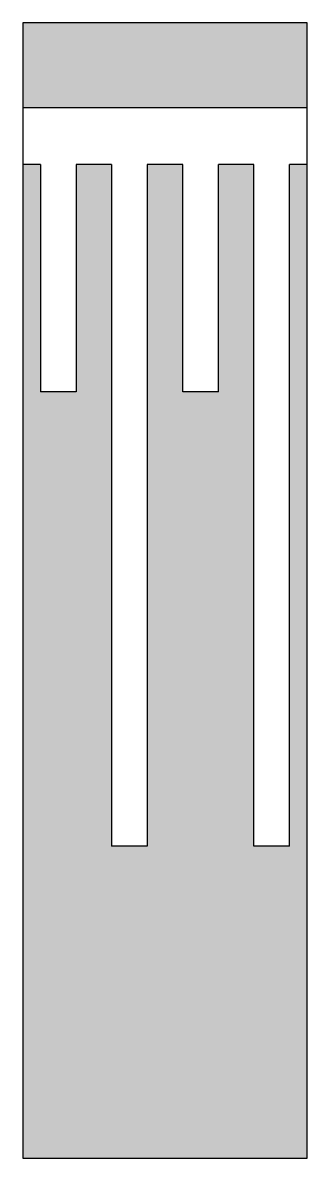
# Model space of a CAD drawing. Header units: metres. Extents: x 0 to 1, y 0 to 4.
import ezdxf

# ---------------------------------------------------------------- set-up
doc = ezdxf.new("R2010")
doc.units = ezdxf.units.M
doc.header["$LTSCALE"] = 0.2

msp = doc.modelspace()

# ---------------------------------------------------------------- hatches: boundary and pattern name
h = msp.add_hatch(color=254)
h.dxf.hatch_style = 1
h.paths.add_polyline_path([(1, 4), (0, 4), (0, 3.7), (1, 3.7)])
h.paths.add_polyline_path([(0.8125, 3.5), (0.6875, 3.5), (0.6875, 2.7), (0.5625, 2.7), (0.5625, 3.5), (0.4375, 3.5), (0.4375, 1.1), (0.3125, 1.1), (0.3125, 3.5), (0.1875, 3.5), (0.1875, 2.7), (0.0625, 2.7), (0.0625, 3.5), (0, 3.5), (0, 0), (1, 0), (1, 3.5), (0.9375, 3.5), (0.9375, 1.1), (0.8125, 1.1)])

# ---------------------------------------------------------------- linework, layer by layer
for p, q in [((1, 4), (0, 4)), ((0, 4), (0, 0)), ((1, 0), (1, 4)), ((1, 3.7), (0, 3.7)), ((0.0625, 3.5), (0, 3.5)), ((0.0625, 3.5), (0.0625, 2.7)), ((0.3125, 3.5), (0.1875, 3.5)), ((0.1875, 3.5), (0.1875, 2.7)), ((0.3125, 3.5), (0.3125, 1.1)), ((0.5625, 3.5), (0.4375, 3.5)), ((0.4375, 3.5), (0.4375, 1.1)), ((0.5625, 2.7), (0.5625, 3.5)), ((0.6875, 2.7), (0.6875, 3.5)), ((0.8125, 3.5), (0.6875, 3.5)), ((0.8125, 1.1), (0.8125, 3.5)), ((0.9375, 1.1), (0.9375, 3.5)), ((1, 3.5), (0.9375, 3.5)), ((0.1875, 2.7), (0.0625, 2.7)), ((0.6875, 2.7), (0.5625, 2.7)), ((0.4375, 1.1), (0.3125, 1.1)), ((0.9375, 1.1), (0.8125, 1.1)), ((0, 0), (1, 0))]:
    msp.add_line(p, q)

doc.saveas('drawing.dxf')
